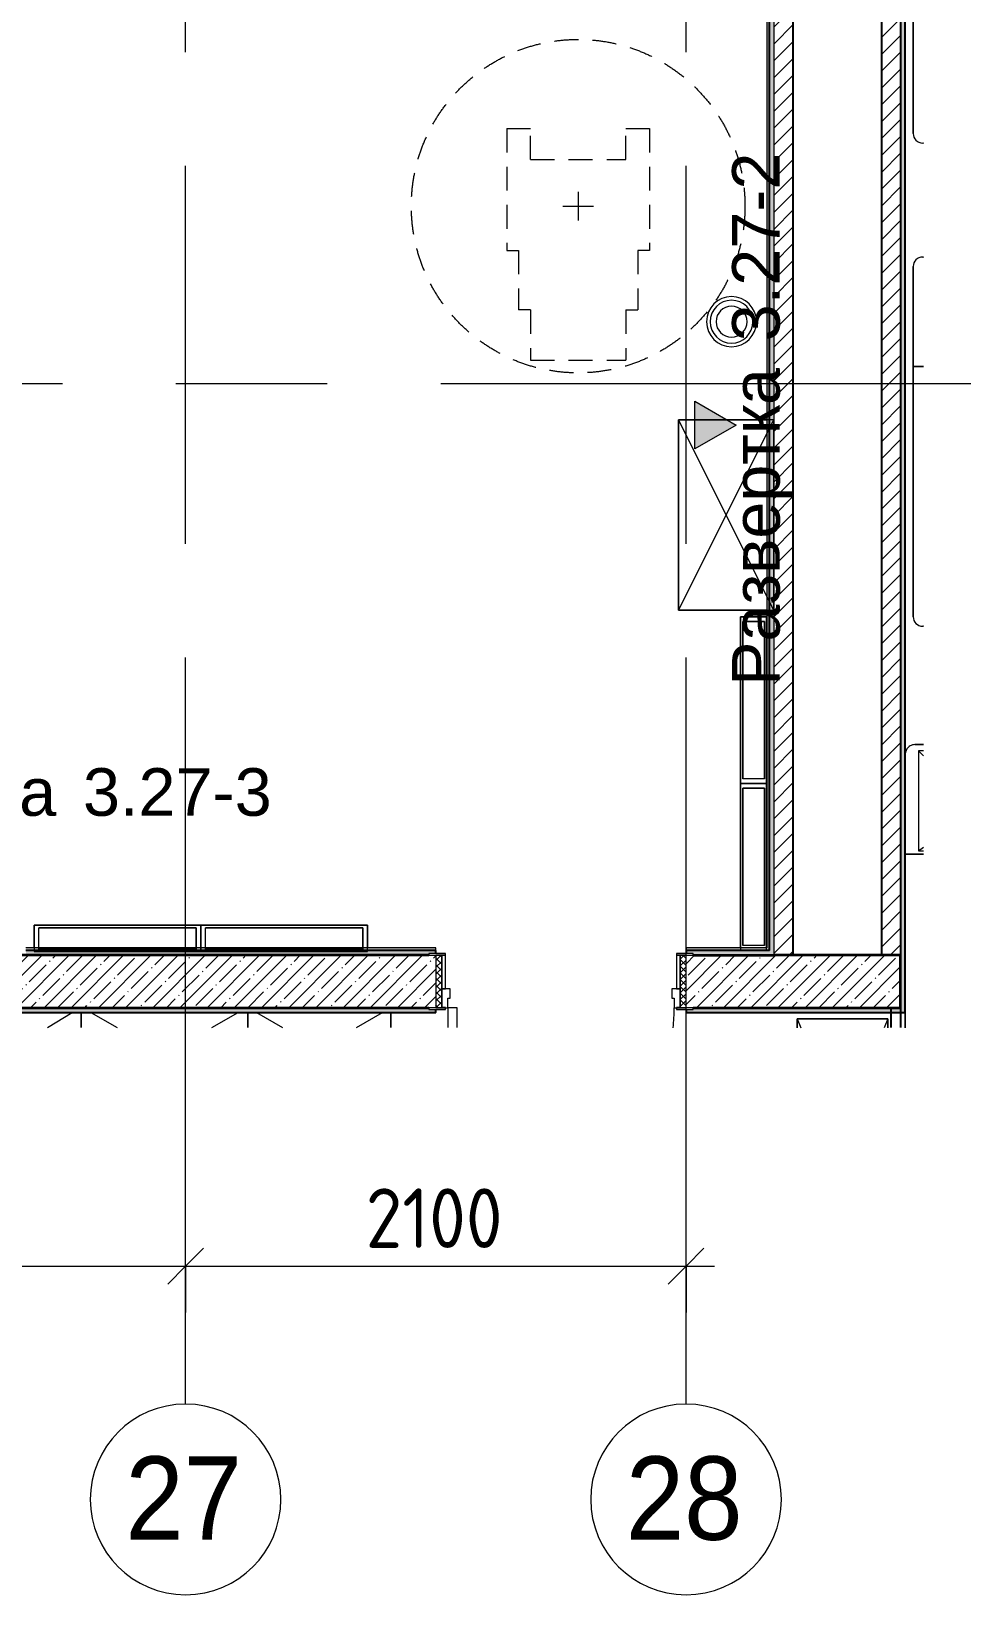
# Model space of a CAD drawing. Header units: millimetres. Extents: x 88919 to 135993, y -1987 to 12871.
# Drawn here: x 97963 to 101867, y 2716 to 9279 of the extents above; entities that cross this region are included whole.
import ezdxf

# ---------------------------------------------------------------- set-up
doc = ezdxf.new("R2010")
doc.units = ezdxf.units.MM
doc.linetypes.add('200_ШТРИХ__ш1_п0_6_', pattern=[160, 100, -60])
doc.linetypes.add('Осевая', pattern=[3175, 635, -476.25, 1587.5, -476.25])
for name, color, linetype, lineweight in [('A-ANNO-DIMS', 7, 'Continuous', 9), ('A-ANNO-DIMS-100', 7, 'Continuous', 9), ('A-DOOR', 7, 'Continuous', 9), ('A-DOOR-1', 7, 'Continuous', 13), ('A-DOOR-FRAM', 7, 'Continuous', 13), ('A-DOOR-FRAM-1', 7, 'Continuous', 9), ('A-WALL-2', 7, 'Continuous', 9), ('G-ANNO-SYMB', 7, 'Continuous', 9), ('I-FURN', 7, 'Continuous', 9), ('I-FURN-2', 7, '200_ШТРИХ__ш1_п0_6_', 13), ('I-FURN-3', 7, '200_ШТРИХ__ш1_п0_6_', 9), ('I-WALL', 7, 'Continuous', 9), ('P-SANR-FIXT', 7, 'Continuous', 9), ('Оси', 7, 'Continuous', 9), ('Оси-1', 7, 'Continuous', 20), ('Оси-2', 7, 'Осевая', 9)]:
    doc.layers.add(name, color=color, linetype=linetype, lineweight=lineweight)
for name, color, linetype, lineweight, true_color in [('A-WALL-1', 7, 'Continuous', 25, 0x3c3c3c), ('A-WALL-3', 7, 'Continuous', 35, 0x3c3c3c), ('A-WALL-FNSH-1', 7, 'Continuous', 13, 0x3c3c3c), ('I-FURN-1', 11, 'Continuous', 9, 0xffaaaa), ('I-FURN-4', 7, 'Continuous', 9, 0xf0f0f0)]:
    doc.layers.add(name, color=color, linetype=linetype, lineweight=lineweight, true_color=true_color)
doc.styles.add('Arial', font='arial.ttf', dxfattribs={"width": 0.9, "height": 350})
doc.styles.add('Arial_1', font='arial.ttf', dxfattribs={"height": 200})
doc.styles.add('ISOCPEUR', font='isocpeur.ttf', dxfattribs={"width": 0.9, "height": 250})
doc.dimstyles.new('ISO-2_5_0_9К_БОЛЬШОЙ', dxfattribs={"dimscale": 304.8, "dimtxt": 248.995294, "dimasz": 0.492126, "dimexe": 0.393701, "dimexo": 0.984252, "dimgap": 0, "dimtad": 1, "dimdec": 0, "dimrnd": 10, "dimzin": 0, "dimdsep": 46, "dimtxsty": 'ISOCPEUR', "dimblk1": 'OBLIQUE', "dimblk2": 'OBLIQUE', "dimsah": 1, "dimcen": 0.09, "dimdle": 0.393701, "dimazin": 0, "dimtfac": 1, "dimtdec": 4, "dimtix": 1, "dimtmove": 0, "dimatfit": 3, "dimfxl": 1, "dimtvp": 1, "dimtolj": 1, "dimtzin": 0, "dimarcsym": 2})
pattern_1 = [(45, (0, 0), (-35.35534, 35.35534), [])]
pattern_2 = [(0, (0, 0), (121.92, 30.48), [10.058, -81.382, 10.058, -81.382, -487.68]), (0, (0, 0), (121.92, 30.48), [-182.88, 10.058, -172.822, 10.058, -81.382, -213.36]), (0, (0, 0), (121.92, 30.48), [-457.2, 10.058, -50.902, 10.058, -142.342]), (120, (45.72, 15.24), (-87.356454, 90.345817), [10.058, -81.382, 10.058, -81.382, -487.68]), (120, (45.72, 15.24), (-87.356454, 90.345817), [-182.88, 10.058, -172.822, 10.058, -81.382, -213.36]), (120, (45.72, 15.24), (-87.356454, 90.345817), [-457.2, 10.058, -50.902, 10.058, -142.342]), (240, (60.96, 76.2), (-34.563546, -120.825817), [10.058, -81.382, 10.058, -81.382, -487.68]), (240, (60.96, 76.2), (-34.563546, -120.825817), [-182.88, 10.058, -172.822, 10.058, -81.382, -213.36]), (240, (60.96, 76.2), (-34.563546, -120.825817), [-457.2, 10.058, -50.902, 10.058, -142.342])]

# ---------------------------------------------------------------- blocks, each defined once
blk = doc.blocks.new('110_Дверь_СКБ_1Ст_Внутренняя1 - Д-7а_л__950x2100h_Туалет-32220591-План разверток пом_3_27_ Этаж 3')
at = {"layer": 'A-DOOR'}
h = blk.add_hatch(dxfattribs=at)
h.set_pattern_fill('FP_3', color=256, style=0, pattern_type=2)
h.set_pattern_definition([(135, (1776.41, 174.685), (-14.14214, -14.14214), []), (225, (1776.41, 174.685), (14.14214, -14.14214), [])])
h.paths.add_polyline_path([(537.5, 110), (512.5, 110), (512.5, -110), (537.5, -110)])
at = {"layer": 'A-DOOR-FRAM-1'}
h = blk.add_hatch(dxfattribs=at)
h.set_pattern_fill('FP_4', color=256, style=0, pattern_type=2)
h.set_pattern_definition([(45, (-346.384, 174.685), (-14.1421, 14.1421), []), (135, (-346.384, 174.685), (-14.1421, -14.1421), [])])
h.paths.add_polyline_path([(-487.5, 110), (-512.5, 110), (-512.5, -110), (-487.5, -110)])
at = {"layer": 'A-DOOR'}
blk.add_arc((487.5, 110), 950, 174.94204, 180, dxfattribs=at)
at = {"layer": 'A-DOOR-1'}
for p, q in [((447.5, 193.6), (447.5, 110)), ((487.5, 110), (487.5, 193.6)), ((447.5, 110), (487.5, 110))]:
    blk.add_line(p, q, dxfattribs=at)
at = {"layer": 'A-DOOR-FRAM'}
for p, q in [((-472.5, 118), (-542.5, 118)), ((-542.5, 118), (-542.5, 110)), ((-542.5, 110), (-472.5, 110)), ((-487.5, 110), (-512.5, 110)), ((-512.5, 110), (-512.5, -110)), ((-462.5, 110), (-487.5, 110)), ((-487.5, 110), (-487.5, 30)), ((-487.5, -110), (-487.5, 110)), ((-472.5, 110), (-487.5, 110)), ((-487.5, 110), (-487.5, 109)), ((-487.5, 109), (-472.5, 109)), ((-472.5, 110), (-472.5, 118)), ((-472.5, 109), (-472.5, 110)), ((-462.5, 70), (-462.5, 110)), ((-452.5, 70), (-462.5, 70)), ((-452.5, 30), (-452.5, 70)), ((487.5, 70), (477.5, 70)), ((477.5, 70), (477.5, 30)), ((487.5, 110), (487.5, 70)), ((512.5, 110), (487.5, 110)), ((567.5, 118), (497.5, 118)), ((497.5, 118), (497.5, 110)), ((512.5, 110), (497.5, 110)), ((497.5, 110), (497.5, 109)), ((497.5, 110), (567.5, 110)), ((497.5, 109), (512.5, 109)), ((512.5, 30), (512.5, 110)), ((537.5, 110), (512.5, 110)), ((512.5, 110), (512.5, -110)), ((512.5, 109), (512.5, 110)), ((537.5, -110), (537.5, 110)), ((567.5, 110), (567.5, 118)), ((-487.5, 30), (-452.5, 30)), ((-472.5, 30), (-487.5, 30)), ((-487.5, 30), (-487.5, -110)), ((-472.5, -110), (-472.5, 30)), ((477.5, 30), (512.5, 30)), ((512.5, 30), (497.5, 30)), ((497.5, 30), (497.5, -110)), ((512.5, -110), (512.5, 30)), ((-472.5, -110), (-542.5, -110)), ((-542.5, -110), (-542.5, -118)), ((-542.5, -118), (-472.5, -118)), ((-512.5, -110), (-487.5, -110)), ((-487.5, -110), (-472.5, -110)), ((-472.5, -118), (-472.5, -110)), ((497.5, -110), (512.5, -110)), ((567.5, -110), (497.5, -110)), ((497.5, -110), (497.5, -118)), ((497.5, -118), (567.5, -118)), ((512.5, -110), (537.5, -110)), ((567.5, -118), (567.5, -110))]:
    blk.add_line(p, q, dxfattribs=at)
blk = doc.blocks.new('FRT_2D_Символ _разворот МГН_1 - D1_4_Символ доступности разворота МГН _360__-18618045-План разверток пом_3_27_ Этаж 3')
at = {"layer": 'I-FURN'}
for p, q in [((-65, 0), (65, 0)), ((0, 60.4), (0, -59.6))]:
    blk.add_line(p, q, dxfattribs=at)
at = {"layer": 'I-FURN-2'}
for p, q in [((-300, 325.4), (-300, -185.8)), ((-300, 325.4), (-200, 325.4)), ((-200, 195.4), (-200, 325.4)), ((200, 325.4), (300, 325.4)), ((200, 195.4), (200, 325.4)), ((300, 325.4), (300, -185.8)), ((-200, 195.4), (200, 195.4)), ((-300, -185.8), (-250, -185.8)), ((-250, -185.8), (-250, -435.8)), ((300, -185.8), (250, -185.8)), ((250, -185.8), (250, -435.8)), ((-200, -435.8), (-250, -435.8)), ((-200, -435.8), (-200, -645.8)), ((200, -435.8), (250, -435.8)), ((200, -435.8), (200, -645.8)), ((-200, -645.8), (200, -645.8))]:
    blk.add_line(p, q, dxfattribs=at)
at = {"layer": 'I-FURN-3'}
blk.add_circle((0, 0), 700, dxfattribs=at)
blk = doc.blocks.new('Bed - Small Sizes - 1_119-25446116-План разверток пом_3_27_ Этаж 3')
at = {"layer": 'I-FURN-4'}
for p, q in [((-256.7, 0), (-292.7, 0)), ((-292.7, 0), (-256.7, 0)), ((-256.7, 0), (-292.7, 0)), ((-292.7, 0), (-256.7, 0)), ((-332.7, -460), (-332.7, -40)), ((-277.5, -26.2), (-256.7, -46.4)), ((-256.7, -26.2), (-277.5, -26.2)), ((-277.5, -26.2), (-277.5, -446.2)), ((-256.7, -26.2), (-277.5, -26.2)), ((-277.5, -26.2), (-277.5, -446.2)), ((-277.5, -446.2), (-256.7, -430.5)), ((-277.5, -446.2), (-256.7, -446.2)), ((-277.5, -446.2), (-256.7, -446.2)), ((-332.7, -460), (-256.7, -460)), ((-256.7, -460), (-332.7, -460)), ((-332.7, -1124.4), (-332.7, -460)), ((-332.7, -460), (-256.7, -460)), ((-332.7, -1124.4), (-332.7, -1188.1)), ((-332.7, -1188.1), (-332.7, -1124.4))]:
    blk.add_line(p, q, dxfattribs=at)
for start, end in [(90, 180), (90, 105), (90, 180), (90, 180), (135, 180), (105, 135)]:
    blk.add_arc((-292.7, -40), 40, start, end, dxfattribs=at)
blk = doc.blocks.new('Bed - Small Sizes - 1_118-25585773-План разверток пом_3_27_ Этаж 3')
at = {"layer": 'I-FURN-4'}
for p, q in [((-289.7, 0), (-292.7, 0)), ((-292.7, 0), (-289.7, 0)), ((-289.7, 0), (-292.7, 0)), ((-292.7, 0), (-289.7, 0)), ((-332.7, -40), (-332.7, -460)), ((-332.7, -460), (-332.7, -40)), ((-332.7, -40), (-332.7, -460)), ((-332.7, -460), (-332.7, -40)), ((-332.7, -460), (-289.7, -460)), ((-289.7, -460), (-332.7, -460)), ((-332.7, -460), (-332.7, -1510)), ((-332.7, -1510), (-332.7, -460)), ((-332.7, -460), (-289.7, -460)), ((-292.7, -1550), (-289.7, -1550)), ((-289.7, -1550), (-292.7, -1550))]:
    blk.add_line(p, q, dxfattribs=at)
for centre, start, end in [((-292.7, -40), 90, 180), ((-292.7, -40), 90, 180), ((-292.7, -40), 90, 180), ((-292.7, -40), 90, 180), ((-292.7, -1510), 180, 270), ((-292.7, -1510), 180, 270)]:
    blk.add_arc(centre, 40, start, end, dxfattribs=at)
blk = doc.blocks.new('Bed - Small Sizes - 1_118-V1-План разверток пом_3_27_ Этаж 3')
at = {"layer": 'I-FURN-4'}
for p, q in [((-289.7, 0), (-292.7, 0)), ((-292.7, 0), (-289.7, 0)), ((-289.7, 0), (-292.7, 0)), ((-292.7, 0), (-289.7, 0)), ((-332.7, -40), (-332.7, -460)), ((-332.7, -460), (-332.7, -40)), ((-332.7, -40), (-332.7, -460)), ((-332.7, -460), (-332.7, -40)), ((-332.7, -460), (-289.7, -460)), ((-289.7, -460), (-332.7, -460)), ((-332.7, -460), (-332.7, -1510)), ((-332.7, -1510), (-332.7, -460)), ((-332.7, -460), (-289.7, -460)), ((-292.7, -1550), (-289.7, -1550)), ((-289.7, -1550), (-292.7, -1550))]:
    blk.add_line(p, q, dxfattribs=at)
for centre, start, end in [((-292.7, -40), 90, 180), ((-292.7, -40), 90, 180), ((-292.7, -40), 90, 180), ((-292.7, -40), 165, 180), ((-292.7, -40), 90, 165), ((-292.7, -1510), 180, 270), ((-292.7, -1510), 180, 270)]:
    blk.add_arc(centre, 40, start, end, dxfattribs=at)
blk = doc.blocks.new('Шкаф параметрический - 1_161-25595840-План разверток пом_3_27_ Этаж 3')
at = {"layer": 'I-FURN-4'}
for p, q in [((0, 0), (800, 400)), ((0, 400), (800, 0)), ((800, 400), (0, 400)), ((0, 400), (0, 0)), ((0, 29), (0, 400)), ((0, 400), (800, 400)), ((800, 0), (800, 400)), ((800, 400), (800, 29)), ((0, 0), (800, 0))]:
    blk.add_line(p, q, dxfattribs=at)
blk = doc.blocks.new('Шкаф параметрический - 1_268-25587356-План разверток пом_3_27_ Этаж 3')
at = {"layer": 'I-FURN-4'}
for p, q in [((0, 380), (37, 364.4)), ((37, 380), (0, 380)), ((0, 380), (0, 0)), ((0, 0), (0, 380)), ((0, 380), (37, 380)), ((0, 0), (37, 15.6)), ((0, 0), (37, 0)), ((37, 0), (0, 0))]:
    blk.add_line(p, q, dxfattribs=at)
blk = doc.blocks.new('Шкаф параметрический - 13_3-25587571-План разверток пом_3_27_ Этаж 3')
at = {"layer": 'I-FURN-4'}
for p, q in [((0, 329.2), (0, 265.6)), ((0, 265.6), (0, 329.2)), ((35.6, 329.2), (144.7, 265.6)), ((455.3, 265.6), (564.4, 329.2)), ((600, 265.6), (600, 329.2)), ((600, 329.2), (600, 265.6))]:
    blk.add_line(p, q, dxfattribs=at)
blk = doc.blocks.new('Шкаф параметрический - 13_1-25587687-План разверток пом_3_27_ Этаж 3')
at = {"layer": 'I-FURN-4'}
for p, q in [((0, 376.8), (0, 313.2)), ((0, 313.2), (0, 376.8)), ((40.5, 376.8), (151.9, 313.2)), ((548.1, 313.2), (659.5, 376.8)), ((700, 313.2), (700, 376.8)), ((700, 376.8), (700, 313.2))]:
    blk.add_line(p, q, dxfattribs=at)
blk = doc.blocks.new('Шкаф параметрический - 13_2-25587811-План разверток пом_3_27_ Этаж 3')
at = {"layer": 'I-FURN-4'}
for p, q in [((0, 376.8), (0, 313.2)), ((0, 313.2), (0, 376.8)), ((37.6, 376.8), (141, 313.2)), ((509, 313.2), (612.4, 376.8)), ((650, 313.2), (650, 376.8)), ((650, 376.8), (650, 313.2))]:
    blk.add_line(p, q, dxfattribs=at)
blk = doc.blocks.new('Вешалка - 1_25-26509708-План разверток пом_3_27_ Этаж 3')
at = {"layer": 'I-FURN-4'}
for p, q in [((350, 55), (-350, 55)), ((-350, 55), (-350, -55)), ((-350, -40.6), (-350, 55)), ((-350, 55), (349.6, 55)), ((-330.4, -46), (-330.4, 44.4)), ((-330.4, -40.6), (-330.4, 44.4)), ((-330.4, 44.4), (330.2, 44.4)), ((330.2, 44.4), (-330.4, 44.4)), ((330.2, 44.4), (330.2, -46)), ((330.2, -40.6), (330.2, 44.4)), ((350, -55), (350, 55)), ((350, 55), (350, -40.6)), ((-350, -55), (350, -55)), ((330.2, -46), (-330.4, -46))]:
    blk.add_line(p, q, dxfattribs=at)
blk = doc.blocks.new('Вешалка - 1_25-V3-План разверток пом_3_27_ Этаж 3')
at = {"layer": 'I-FURN-4'}
for p, q in [((350, 55), (-350, 55)), ((-350, 55), (-350, -55)), ((-350, -40.6), (-350, 55)), ((-349.6, 55), (350, 55)), ((-330.4, -46), (-330.4, 44.4)), ((-330.4, -40.6), (-330.4, 44.4)), ((-330.4, 44.4), (330.2, 44.4)), ((330.2, 44.4), (-330.4, 44.4)), ((330.2, 44.4), (330.2, -46)), ((330.2, -40.6), (330.2, 44.4)), ((350, -55), (350, 55)), ((350, 55), (350, -40.6)), ((-350, -55), (350, -55)), ((330.2, -46), (-330.4, -46))]:
    blk.add_line(p, q, dxfattribs=at)
blk = doc.blocks.new('Вешалка - 1_25-V4-План разверток пом_3_27_ Этаж 3')
at = {"layer": 'I-FURN-4'}
for p, q in [((350, 55), (-350, 55)), ((-350, 55), (-350, -55)), ((-350, -55), (-350, 55)), ((-350, 55), (350, 55)), ((-330.4, -46), (-330.4, 44.4)), ((-330.4, -46), (-330.4, 44.4)), ((-330.4, 44.4), (330.2, 44.4)), ((330.2, 44.4), (-330.4, 44.4)), ((330.2, 44.4), (330.2, -46)), ((330.2, -46), (330.2, 44.4)), ((350, -55), (350, 55)), ((350, 55), (350, -55)), ((-350, -55), (350, -55)), ((350, -55), (-350, -55)), ((-330.4, -46), (330.2, -46)), ((330.2, -46), (-330.4, -46))]:
    blk.add_line(p, q, dxfattribs=at)
blk = doc.blocks.new('Вешалка - 1_25-V5-План разверток пом_3_27_ Этаж 3')
at = {"layer": 'I-FURN-4'}
for p, q in [((350, 55), (-350, 55)), ((-350, 55), (-350, -55)), ((-340.6, 55), (350, 55)), ((-330.4, -46), (-330.4, 44.4)), ((-330.4, -46), (-330.4, 44.4)), ((-330.4, 44.4), (330.2, 44.4)), ((330.2, 44.4), (-330.4, 44.4)), ((330.2, 44.4), (330.2, -46)), ((330.2, -46), (330.2, 44.4)), ((350, -55), (350, 55)), ((350, 55), (350, -55)), ((-350, -55), (350, -55)), ((350, -55), (-340.7, -55)), ((-330.4, -46), (330.2, -46)), ((330.2, -46), (-330.4, -46))]:
    blk.add_line(p, q, dxfattribs=at)
blk = doc.blocks.new('мусорная корзина - Round_ Metal-30590745-План разверток пом_3_27_ Этаж 3')
at = {"layer": 'P-SANR-FIXT'}
for radius, start, end in [(105, 0, 180), (90, 360, 180), (105, 180, 360), (90, 180, 360), (65, 0, 180), (65, 180, 360)]:
    blk.add_arc((0, 0), radius, start, end, dxfattribs=at)
blk = doc.blocks.new('Ось сетки - D8-29747960-План разверток пом_3_27_ Этаж 3')
at = {"layer": 'Оси-1'}
for start, end in [(360, 180), (180, 360)]:
    blk.add_arc((0, 0), 4, start, end, dxfattribs=at)
blk = doc.blocks.new('Фасад - Марка фасада_Указатель-25386507-План разверток пом_3_27_ Этаж 3')
at = {"layer": 'G-ANNO-SYMB'}
blk.add_hatch(color=256, dxfattribs=at).paths.add_polyline_path([(-1, 0), (0, 1.732), (1, 0), (0, 0)])
for p, q in [((0, 1.732), (-1, 0)), ((1, 0), (0, 1.732)), ((-1, 0), (0, 0)), ((0, 0), (1, 0))]:
    blk.add_line(p, q, dxfattribs=at)
blk = doc.blocks.new('DIMBLOCK4-План разверток пом_3_27_ Этаж 3')
at = {"layer": 'A-ANNO-DIMS-100'}
for p, q in [((94660, 3901), (94660, 4215)), ((98610, 3901), (98610, 4215)), ((94660, 4095), (98610, 4095)), ((94660, 4095), (94660, 3901)), ((98610, 4095), (98610, 3901))]:
    blk.add_line(p, q, dxfattribs=at)
at = {"layer": 'A-ANNO-DIMS-100', "lineweight": 20}
for p, q in [((94660, 4095), (94735, 4170)), ((98610, 4095), (98685, 4170)), ((94660, 4095), (94585, 4020)), ((98610, 4095), (98535, 4020))]:
    blk.add_line(p, q, dxfattribs=at)
at = {"layer": 'A-ANNO-DIMS-100', "color": 0, "insert": (96319, 4421.6), "char_height": 250, "width": 758.478, "attachment_point": 1, "line_spacing_factor": 1.149209, "style": 'ISOCPEUR'}
blk.add_mtext('3950', dxfattribs=at)
blk = doc.blocks.new('_Oblique')
at = {"color": 0, "linetype": 'ByBlock', "lineweight": -2}
blk.add_line((-0.5, -0.5), (0.5, 0.5), dxfattribs=at)
blk = doc.blocks.new('DIMBLOCK5-План разверток пом_3_27_ Этаж 3')
at = {"layer": 'A-ANNO-DIMS-100'}
for p, q in [((98610, 3901), (98610, 4215)), ((100710, 3901), (100710, 4215)), ((98610, 4095), (100830, 4095)), ((98610, 4095), (98610, 3901)), ((100710, 4095), (100710, 3901))]:
    blk.add_line(p, q, dxfattribs=at)
at = {"layer": 'A-ANNO-DIMS-100', "lineweight": 20}
for p, q in [((98610, 4095), (98685, 4170)), ((100710, 4095), (100785, 4170)), ((98610, 4095), (98535, 4020)), ((100710, 4095), (100635, 4020))]:
    blk.add_line(p, q, dxfattribs=at)
at = {"layer": 'A-ANNO-DIMS-100', "color": 0, "insert": (99365.5, 4421.6), "char_height": 250, "width": 706.764, "attachment_point": 1, "line_spacing_factor": 1.149209, "style": 'ISOCPEUR'}
blk.add_mtext('2100', dxfattribs=at)

msp = doc.modelspace()

# ---------------------------------------------------------------- hatches: boundary and pattern name
at = {"layer": 'I-WALL'}
h = msp.add_hatch(dxfattribs=at)
h.set_pattern_fill('FP_1', color=256, style=0, pattern_type=2)
h.set_pattern_definition(pattern_1)
h.paths.add_polyline_path([(101080, 5400), (101160, 5400), (101160, 10380), (101080, 10380), (101080, 5420)])
h = msp.add_hatch(dxfattribs=at)
h.set_pattern_fill('FP_1', color=256, style=0, pattern_type=2)
h.set_pattern_definition(pattern_1)
h.paths.add_polyline_path([(101530, 5400), (101610, 5400), (101610, 10380), (101530, 10380), (101530, 5885.4)])
h = msp.add_hatch(dxfattribs=at)
h.set_pattern_fill('FP_10', color=256, style=0, pattern_type=2)
h.set_pattern_definition(pattern_2)
h.paths.add_polyline_path([(101630, 5160), (101630, 10380), (101610, 10380), (101610, 5160)])
msp.add_hatch(color=256, dxfattribs=at).paths.add_polyline_path([(101049, 5431), (101060, 5431), (101060, 9980), (101049, 9980), (101049, 5885.4)])
h = msp.add_hatch(dxfattribs=at)
h.set_pattern_fill('FP_10', color=256, style=0, pattern_type=2)
h.set_pattern_definition(pattern_2)
h.paths.add_polyline_path([(101060, 5420), (101080, 5420), (101080, 10000), (101060, 10000), (101060, 5431)])
h = msp.add_hatch(dxfattribs=at)
h.set_pattern_fill('FP_2', color=256, style=0, pattern_type=2)
h.set_pattern_definition([(45, (0, 0), (-57.024626, 57.024626), []), (45, (57.025, 0), (-57.024626, 57.024626), [100.806, -20.161, 3.353, -16.808])])
h.paths.add_polyline_path([(101610, 5180), (101610, 5400), (100710, 5400), (100710, 5180), (101570, 5180)])
h.paths.add_polyline_path([(99660, 5180), (99660, 5400), (94210, 5400), (94210, 5180), (99630, 5180)])
h = msp.add_hatch(color=256, dxfattribs=at)
h.paths.add_polyline_path([(100710, 5420), (101060, 5420), (101060, 5431), (100710, 5431)])
h.paths.add_polyline_path([(99373.6, 5420), (99660, 5420), (99660, 5431), (97940, 5431), (97940, 5420), (99349.1, 5420)])
h = msp.add_hatch(dxfattribs=at)
h.set_pattern_fill('FP_10', color=256, style=0, pattern_type=2)
h.set_pattern_definition(pattern_2)
h.paths.add_polyline_path([(101080, 5400), (101080, 5420), (100710, 5420), (100710, 5408), (100740, 5408), (100740, 5400)])
h.paths.add_polyline_path([(99349.1, 5400), (99630, 5400.4), (99630, 5408), (99660, 5408), (99660, 5420), (97940, 5420), (97940, 5400), (98674, 5400)])
h = msp.add_hatch(dxfattribs=at)
h.set_pattern_fill('FP_10', color=256, style=0, pattern_type=2)
h.set_pattern_definition(pattern_2)
h.paths.add_polyline_path([(101610, 5160), (101610, 5180), (100740, 5180), (100740, 5172), (100710, 5172), (100710, 5160), (100740, 5160)])
h.paths.add_polyline_path([(99660, 5160), (99660, 5172), (99630, 5172), (99630, 5180), (94190, 5180), (94190, 5160), (99349.1, 5160)])

# ---------------------------------------------------------------- linework, layer by layer
at = {"layer": 'A-WALL-1'}
for p, q in [((101160, 5400), (101160, 10380)), ((101530, 10380), (101530, 5400)), ((101610, 10380), (101610, 5096.4)), ((101630, 5160), (101630, 10380)), ((101060, 5420), (101060, 9980)), ((98673.6, 5420), (97940, 5420)), ((99660, 5420), (98674, 5420)), ((99660, 5408), (99660, 5420)), ((100710, 5420), (100710, 5408)), ((101060, 5420), (100710, 5420)), ((94190, 5160), (99660, 5160)), ((99660, 5160), (99660, 5172)), ((100710, 5172), (100710, 5160)), ((100710, 5160), (101630, 5160)), ((101570, 5096.4), (101570, 5180))]:
    msp.add_line(p, q, dxfattribs=at)
at = {"layer": 'A-WALL-2'}
msp.add_line((101080, 5400), (101080, 10000), dxfattribs=at)
at = {"layer": 'A-WALL-3'}
for p, q in [((99630, 5400), (94210, 5400)), ((100740, 5400), (101080, 5400)), ((101610, 5400), (101080, 5400)), ((101610, 5180), (101610, 5400)), ((94210, 5180), (99630, 5180)), ((100740, 5180), (101610, 5180))]:
    msp.add_line(p, q, dxfattribs=at)
at = {"layer": 'A-WALL-FNSH-1'}
for p, q in [((101631, 5159), (101631, 10379)), ((101049, 9980), (101049, 5431)), ((98673.6, 5431), (97940, 5431)), ((99660, 5431), (98674, 5431)), ((99660, 5420), (99660, 5431)), ((101048, 5431), (100710, 5431)), ((100710, 5431), (100710, 5420)), ((94189, 5159), (99660, 5159)), ((99660, 5159), (99660, 5160)), ((100710, 5160), (100710, 5159)), ((100710, 5159), (101569, 5159)), ((101569, 5159), (101569, 5096.4)), ((101570, 5159), (101610, 5159)), ((101611, 5159), (101631, 5159)), ((101611, 5096.4), (101611, 5159))]:
    msp.add_line(p, q, dxfattribs=at)
at = {"layer": 'Оси'}
for p, q in [((99956.6, 7800), (102456.6, 7800)), ((98610, 3515.8), (98610, 6015.8)), ((100710, 3515.8), (100710, 6015.8))]:
    msp.add_line(p, q, dxfattribs=at)
at = {"layer": 'Оси-2'}
for p, q in [((98610, 6015.8), (98610, 9824.5)), ((100710, 6015.8), (100710, 9824.5)), ((92219.3, 7800), (99956.6, 7800))]:
    msp.add_line(p, q, dxfattribs=at)

# ---------------------------------------------------------------- block references
at = {"layer": 'A-DOOR', "rotation": 180}
msp.add_blockref('110_Дверь_СКБ_1Ст_Внутренняя1 - Д-7а_л__950x2100h_Туалет-32220591-План разверток пом_3_27_ Этаж 3', (100197.5, 5290), dxfattribs=at)
at = {"layer": 'G-ANNO-SYMB', "extrusion": (0, 0, -1), "xscale": 99.99999999999993, "yscale": 99.99999999999993, "zscale": 99.99999999999993, "rotation": 90.00000000000001}
msp.add_blockref('Фасад - Марка фасада_Указатель-25386507-План разверток пом_3_27_ Этаж 3', (-100747.4, 7625.6), dxfattribs=at)
at = {"layer": 'I-FURN-1'}
msp.add_blockref('FRT_2D_Символ _разворот МГН_1 - D1_4_Символ доступности разворота МГН _360__-18618045-План разверток пом_3_27_ Этаж 3', (100257.3, 8544.9), dxfattribs=at)
msp.add_blockref('FRT_2D_Символ _разворот МГН_1 - D1_4_Символ доступности разворота МГН _360__-18618045-План разверток пом_3_27_ Этаж 3', (100257.3, 8544.9), dxfattribs=at)
at = {"layer": 'I-FURN-4'}
for name, p in [('Bed - Small Sizes - 1_118-V1-План разверток пом_3_27_ Этаж 3', (101995.7, 10360)), ('Bed - Small Sizes - 1_118-25585773-План разверток пом_3_27_ Этаж 3', (101995.7, 8331.4)), ('Bed - Small Sizes - 1_119-25446116-План разверток пом_3_27_ Этаж 3', (101962.7, 6284.4)), ('Вешалка - 1_25-26509708-План разверток пом_3_27_ Этаж 3', (98324, 5471.6)), ('Вешалка - 1_25-V3-План разверток пом_3_27_ Этаж 3', (99023.6, 5471.6)), ('Шкаф параметрический - 13_2-25587811-План разверток пом_3_27_ Этаж 3', (97521.5, 4783.2)), ('Шкаф параметрический - 13_1-25587687-План разверток пом_3_27_ Этаж 3', (98171.5, 4783.2)), ('Шкаф параметрический - 13_3-25587571-План разверток пом_3_27_ Этаж 3', (98871.5, 4830.8))]:
    msp.add_blockref(name, p, dxfattribs=at)
for name, p, rotation in [('Шкаф параметрический - 1_161-25595840-План разверток пом_3_27_ Этаж 3', (101078, 6848.5), 89.9999999999999), ('Вешалка - 1_25-V4-План разверток пом_3_27_ Этаж 3', (100993, 6471.6), 89.99999999999984), ('Вешалка - 1_25-V5-План разверток пом_3_27_ Этаж 3', (100993, 5771.6), 89.99999999999984), ('Шкаф параметрический - 1_268-25587356-План разверток пом_3_27_ Этаж 3', (101176.5, 5133.3), 269.9999999999994)]:
    msp.add_blockref(name, p, dxfattribs=dict(at, rotation=rotation))
at = {"layer": 'P-SANR-FIXT'}
msp.add_blockref('мусорная корзина - Round_ Metal-30590745-План разверток пом_3_27_ Этаж 3', (100900.8, 8060), dxfattribs=at)
at = {"layer": 'Оси-1', "xscale": 99.99999999999993, "yscale": 99.99999999999993, "zscale": 99.99999999999993}
for p in [(98610, 3115.8), (100710, 3115.8)]:
    msp.add_blockref('Ось сетки - D8-29747960-План разверток пом_3_27_ Этаж 3', p, dxfattribs=at)

# ---------------------------------------------------------------- texts
at = {"layer": 'G-ANNO-SYMB', "char_height": 200, "attachment_point": 1, "rotation": 90, "style": 'Arial_1'}
for s, insert, width in [(' 3.27-2', (100903.2, 7900), 1074.261), ('Развертка', (100903.2, 6530.8), 1659.493)]:
    msp.add_mtext(s, dxfattribs=dict(at, insert=insert, width=width))
at = {"layer": 'G-ANNO-SYMB', "char_height": 200, "attachment_point": 1, "style": 'Arial_1'}
for s, insert, width in [('Развертка', (96732.5, 6185.6), 1659.493), (' 3.27-3', (98101.7, 6185.6), 1074.261)]:
    msp.add_mtext(s, dxfattribs=dict(at, insert=insert, width=width))
at = {"layer": 'Оси', "char_height": 350, "width": 606.076, "attachment_point": 1, "style": 'Arial'}
for s, insert in [('27', (98357.4, 3296.5)), ('28', (100457.4, 3296.5))]:
    msp.add_mtext(s, dxfattribs=dict(at, insert=insert))

# ---------------------------------------------------------------- dimensions: what is measured, and where the dimension line sits
at = {"layer": 'A-ANNO-DIMS'}
for base, p1, p2, override, picture, middle in [((98610, 4095), (94660, 4201), (98610, 4201), {"dimpost": '<>', "dimfxl": 3950}, 'DIMBLOCK4-План разверток пом_3_27_ Этаж 3', (96635, 4220)), ((100710, 4095), (98610, 4201), (100710, 4201), {"dimpost": '<>', "dimfxl": 2100}, 'DIMBLOCK5-План разверток пом_3_27_ Этаж 3', (99660, 4220))]:
    dim = msp.add_linear_dim(base=base, p1=p1, p2=p2, dimstyle='ISO-2_5_0_9К_БОЛЬШОЙ', override=override, dxfattribs=at)
    dim.commit()
    dim.dimension.update_dxf_attribs({"geometry": picture, "text_midpoint": middle})

doc.saveas('drawing.dxf')
